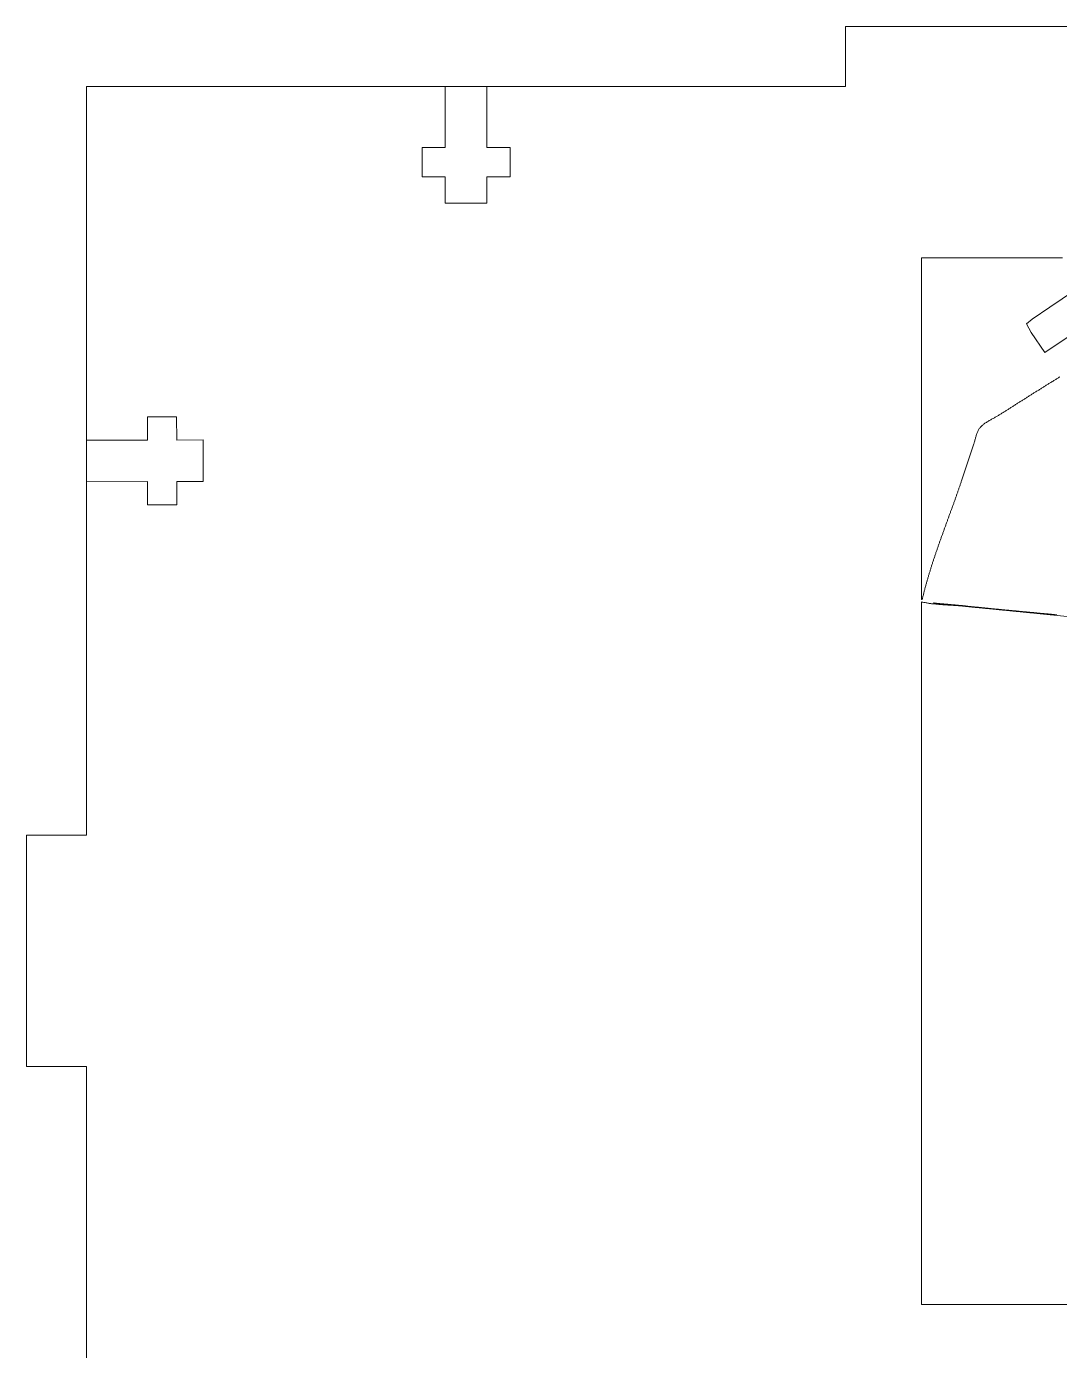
# Model space of a CAD drawing. Header units: inches. Extents: x 5.7 to 37.7, y 3.3 to 21.3.
# Drawn here: x 26.706 to 28.941, y 14.894 to 17.759 of the extents above; entities that cross this region are included whole.
import ezdxf

# ---------------------------------------------------------------- set-up
doc = ezdxf.new("R2010")
doc.units = ezdxf.units.IN
doc.header["$MEASUREMENT"] = 0
doc.layers.add('LASER BLACK', color=7, linetype='Continuous', lineweight=0, true_color=0x000000)
doc.layers.add('LASER MAGENTA', color=6, linetype='Continuous', lineweight=0, true_color=0xff00ff)

msp = doc.modelspace()

# ---------------------------------------------------------------- linework, layer by layer
at = {"layer": 'LASER BLACK'}
for points in [[(28.6419, 17.258), (28.6419, 17.258)], [(28.6419, 17.258), (28.6419, 16.5188), (28.6436, 16.5188), (28.644, 16.5205), (28.6444, 16.5222), (28.6448, 16.5238), (28.6452, 16.5255), (28.6456, 16.5272), (28.646, 16.5288), (28.6464, 16.5305), (28.6468, 16.5322), (28.6472, 16.5338), (28.6477, 16.5355), (28.6481, 16.5372), (28.6485, 16.5388), (28.649, 16.5405), (28.6494, 16.5422), (28.6498, 16.5438), (28.6503, 16.5455), (28.6507, 16.5471), (28.6512, 16.5488), (28.6516, 16.5505), (28.6521, 16.5521), (28.6526, 16.5538), (28.653, 16.5554), (28.6535, 16.5571), (28.654, 16.5588), (28.6544, 16.5604), (28.6549, 16.5621), (28.6554, 16.5638), (28.6559, 16.5654), (28.6564, 16.5671), (28.6569, 16.5687), (28.6574, 16.5704), (28.6578, 16.572), (28.6583, 16.5737), (28.6588, 16.5754), (28.6594, 16.577), (28.6599, 16.5787), (28.6604, 16.5803), (28.6609, 16.582), (28.6614, 16.5837), (28.6619, 16.5853), (28.6624, 16.587), (28.663, 16.5886), (28.6635, 16.5903), (28.664, 16.5919), (28.6645, 16.5936), (28.6651, 16.5952), (28.6656, 16.5969), (28.6661, 16.5986), (28.6667, 16.6002), (28.6672, 16.6019), (28.6678, 16.6035), (28.6683, 16.6052), (28.6689, 16.6068), (28.6694, 16.6085), (28.67, 16.6101), (28.6705, 16.6118), (28.6711, 16.6134), (28.6716, 16.6151), (28.6722, 16.6167), (28.6727, 16.6184), (28.6733, 16.6201), (28.6739, 16.6217), (28.6744, 16.6234), (28.675, 16.625), (28.6756, 16.6267), (28.6761, 16.6283), (28.6767, 16.63), (28.6773, 16.6316), (28.6779, 16.6333), (28.6784, 16.6349), (28.679, 16.6366), (28.6796, 16.6382), (28.6802, 16.6399), (28.6808, 16.6415), (28.6813, 16.6431), (28.6819, 16.6448), (28.6825, 16.6464), (28.6831, 16.6481), (28.6837, 16.6497), (28.6843, 16.6514), (28.6849, 16.653), (28.6854, 16.6547), (28.686, 16.6563), (28.6866, 16.658), (28.6872, 16.6596), (28.6878, 16.6613), (28.6884, 16.6629), (28.689, 16.6645), (28.6896, 16.6662), (28.6902, 16.6678), (28.6908, 16.6695), (28.6914, 16.6711), (28.692, 16.6728), (28.6926, 16.6744), (28.6932, 16.676), (28.6938, 16.6777), (28.6944, 16.6793), (28.695, 16.681), (28.6956, 16.6826), (28.6962, 16.6843), (28.6968, 16.6859), (28.6973, 16.6875), (28.6979, 16.6892), (28.6985, 16.6908), (28.6991, 16.6925), (28.6997, 16.6941), (28.7003, 16.6957), (28.7009, 16.6974), (28.7015, 16.699), (28.7021, 16.7006), (28.7027, 16.7023), (28.7033, 16.7039), (28.7039, 16.7056), (28.7045, 16.7072), (28.7051, 16.7088), (28.7057, 16.7105), (28.7063, 16.7121), (28.7069, 16.7137), (28.7075, 16.7154), (28.7081, 16.717), (28.7087, 16.7186), (28.7093, 16.7203), (28.7099, 16.7219), (28.7104, 16.7235), (28.711, 16.7252), (28.7116, 16.7268), (28.7122, 16.7284), (28.7128, 16.7301), (28.7134, 16.7317), (28.714, 16.7333), (28.7145, 16.735), (28.7151, 16.7366), (28.7157, 16.7382), (28.7163, 16.7399), (28.7169, 16.7415), (28.7174, 16.7431), (28.718, 16.7448), (28.7186, 16.7464), (28.7192, 16.748), (28.7197, 16.7496), (28.7203, 16.7513), (28.7209, 16.7529), (28.7214, 16.7545), (28.722, 16.7562), (28.7226, 16.7578), (28.7231, 16.7594), (28.7237, 16.761), (28.7242, 16.7627), (28.7248, 16.7643), (28.7254, 16.7659), (28.7259, 16.7675), (28.7265, 16.7692), (28.727, 16.7708), (28.7276, 16.7724), (28.7281, 16.774), (28.7286, 16.7757), (28.7547, 16.8537), (28.7552, 16.8553), (28.7556, 16.8569), (28.7561, 16.8585), (28.7566, 16.8602), (28.7571, 16.8619), (28.7575, 16.8636), (28.758, 16.8654), (28.7585, 16.8671), (28.759, 16.8689), (28.7595, 16.8707), (28.76, 16.8724), (28.7606, 16.8742), (28.7611, 16.8759), (28.7617, 16.8777), (28.7624, 16.8793), (28.7631, 16.881), (28.7638, 16.8826), (28.7645, 16.8842), (28.7653, 16.8857), (28.7662, 16.8871), (28.7671, 16.8885), (28.768, 16.8898), (28.769, 16.891), (28.7701, 16.8922), (28.7713, 16.8934), (28.7725, 16.8946), (28.7737, 16.8957), (28.7751, 16.8968), (28.7764, 16.8979), (28.7778, 16.8989), (28.7793, 16.9), (28.7808, 16.901), (28.7823, 16.902), (28.7839, 16.903), (28.7854, 16.904), (28.787, 16.9049), (28.7886, 16.9059), (28.7903, 16.9068), (28.7919, 16.9077), (28.7935, 16.9086), (28.7951, 16.9095), (28.7967, 16.9104), (28.7983, 16.9112), (28.7999, 16.9121), (28.8015, 16.913), (28.803, 16.9138), (28.8045, 16.9147), (28.806, 16.9155), (28.8075, 16.9164), (28.8088, 16.9172), (28.8102, 16.918), (28.8117, 16.919), (28.8131, 16.9199), (28.8146, 16.9208), (28.8161, 16.9218), (28.8175, 16.9227), (28.819, 16.9236), (28.8205, 16.9246), (28.822, 16.9255), (28.8234, 16.9264), (28.8249, 16.9274), (28.8264, 16.9283), (28.8278, 16.9292), (28.8293, 16.9302), (28.8308, 16.9311), (28.8322, 16.932), (28.8337, 16.933), (28.8352, 16.9339), (28.8367, 16.9348), (28.8381, 16.9358), (28.8396, 16.9367), (28.8411, 16.9376), (28.8425, 16.9386), (28.844, 16.9395), (28.8455, 16.9404), (28.8469, 16.9414), (28.8484, 16.9423), (28.8499, 16.9432), (28.8514, 16.9442), (28.8528, 16.9451), (28.8543, 16.946), (28.8558, 16.947), (28.8572, 16.9479), (28.8587, 16.9488), (28.8602, 16.9498), (28.8617, 16.9507), (28.8631, 16.9516), (28.8646, 16.9525), (28.8661, 16.9535), (28.8675, 16.9544), (28.869, 16.9553), (28.8705, 16.9563), (28.872, 16.9572), (28.8734, 16.9581), (28.8749, 16.9591), (28.8764, 16.96), (28.8779, 16.9609), (28.8793, 16.9618), (28.8808, 16.9628), (28.8823, 16.9637), (28.8838, 16.9646), (28.8852, 16.9656), (28.8867, 16.9665), (28.8882, 16.9674), (28.8896, 16.9683), (28.8911, 16.9693), (28.8926, 16.9702), (28.8941, 16.9711), (28.8956, 16.972), (28.897, 16.973), (28.8985, 16.9739), (28.9, 16.9748), (28.9015, 16.9757), (28.9029, 16.9766), (28.9044, 16.9776), (28.9059, 16.9785), (28.9074, 16.9794)], [(28.9473, 17.258), (28.6419, 17.258)], [(29.067, 17.1591), (28.9091, 17.0533), (28.8794, 17.0967), (28.8688, 17.1149), (28.8813, 17.1256), (28.9195, 17.1515), (29.0757, 17.2563)], [(28.9074, 16.9794), (28.9088, 16.9803), (28.9103, 16.9812), (28.9118, 16.9822), (28.9133, 16.9831), (28.9147, 16.984), (28.9162, 16.9849), (28.9177, 16.9858), (28.9191, 16.9868), (28.9206, 16.9877), (28.9221, 16.9886), (28.9236, 16.9895), (28.925, 16.9904), (28.9265, 16.9914), (28.928, 16.9923), (28.9295, 16.9932), (28.9309, 16.9941), (28.9324, 16.995), (28.9339, 16.996), (28.9353, 16.9969), (28.9368, 16.9978), (28.9383, 16.9987), (28.9397, 16.9996), (28.9412, 17.0006)], [(28.7286, 16.5047), (28.7269, 16.5048), (28.7252, 16.505), (28.7235, 16.5051), (28.7218, 16.5053), (28.7201, 16.5054), (28.7183, 16.5056), (28.7166, 16.5057), (28.7149, 16.5058), (28.7131, 16.5059), (28.7114, 16.5061), (28.7096, 16.5062), (28.7079, 16.5063), (28.7061, 16.5064), (28.7044, 16.5065), (28.7026, 16.5066), (28.7009, 16.5067), (28.6991, 16.5068), (28.6974, 16.5069), (28.6956, 16.507), (28.6938, 16.5072), (28.6921, 16.5073), (28.6903, 16.5074), (28.6885, 16.5075), (28.6868, 16.5076), (28.685, 16.5077), (28.6833, 16.5079), (28.6815, 16.508), (28.6797, 16.5081), (28.678, 16.5083), (28.6762, 16.5084), (28.6745, 16.5086), (28.6727, 16.5088), (28.671, 16.509), (28.6692, 16.5091), (28.6675, 16.5093), (28.6658, 16.5095), (28.664, 16.5097), (28.6623, 16.51), (28.6606, 16.5102), (28.6588, 16.5104), (28.6571, 16.5107), (28.6554, 16.511), (28.6537, 16.5113), (28.652, 16.5116), (28.6503, 16.5119), (28.6486, 16.5122), (28.6469, 16.5125), (28.6452, 16.5129), (28.6435, 16.5133), (28.6419, 16.5136), (28.6419, 14.9936), (30.7241, 14.9936)], [(28.6679, 16.5114), (28.6696, 16.5112), (28.6714, 16.511), (28.6731, 16.5108), (28.6748, 16.5106), (28.6766, 16.5104), (28.6783, 16.5103), (28.6801, 16.5101), (28.6818, 16.5099), (28.6835, 16.5097), (28.6853, 16.5096), (28.687, 16.5094), (28.6887, 16.5092), (28.6905, 16.5091), (28.6922, 16.5089), (28.6939, 16.5087), (28.6957, 16.5086), (28.6974, 16.5084), (28.6991, 16.5083), (28.7009, 16.5081), (28.7026, 16.5079), (28.7043, 16.5078), (28.7061, 16.5076), (28.7078, 16.5075), (28.7095, 16.5073), (28.7113, 16.5072), (28.713, 16.507), (28.7147, 16.5069), (28.7165, 16.5067), (28.7182, 16.5065), (28.72, 16.5064), (28.7217, 16.5062), (28.7234, 16.5061), (28.7252, 16.5059), (28.7269, 16.5057), (28.7286, 16.5056), (28.7304, 16.5054), (28.7321, 16.5052), (28.7338, 16.505), (28.7356, 16.5048), (28.7373, 16.5047), (28.739, 16.5045), (28.7408, 16.5043), (28.7425, 16.5041), (28.7442, 16.5039), (28.746, 16.5037), (28.7477, 16.5036), (28.7494, 16.5034), (28.7512, 16.5032), (28.7529, 16.503), (28.7546, 16.5028), (28.7564, 16.5027), (28.7581, 16.5025), (28.7598, 16.5023), (28.7616, 16.5021), (28.7633, 16.5019), (28.7651, 16.5018), (28.7668, 16.5016), (28.7685, 16.5014), (28.7703, 16.5012), (28.772, 16.5011), (28.7737, 16.5009), (28.7755, 16.5007), (28.7772, 16.5005), (28.7789, 16.5004), (28.7807, 16.5002), (28.7824, 16.5), (28.7841, 16.4998), (28.7859, 16.4997), (28.7876, 16.4995), (28.7893, 16.4993), (28.7911, 16.4992), (28.7928, 16.499), (28.7946, 16.4988), (28.7963, 16.4987), (28.798, 16.4985), (28.7998, 16.4983), (28.8015, 16.4981), (28.8032, 16.498), (28.805, 16.4978), (28.8067, 16.4976), (28.8084, 16.4975), (28.8102, 16.4973), (28.8119, 16.4971), (28.8136, 16.497), (28.8154, 16.4968), (28.8171, 16.4966), (28.8189, 16.4965), (28.8206, 16.4963), (28.8223, 16.4961), (28.8241, 16.496), (28.8258, 16.4958), (28.8275, 16.4956), (28.8293, 16.4955), (28.831, 16.4953), (28.8328, 16.4952), (28.8345, 16.495), (28.8362, 16.4948), (28.838, 16.4947), (28.8397, 16.4945), (28.8414, 16.4943), (28.8432, 16.4942), (28.8449, 16.494), (28.8466, 16.4939), (28.8484, 16.4937), (28.8501, 16.4935), (28.8519, 16.4934), (28.8536, 16.4932), (28.8553, 16.493), (28.8571, 16.4929), (28.8588, 16.4927), (28.8605, 16.4926), (28.8623, 16.4924), (28.864, 16.4922), (28.8657, 16.4921), (28.8675, 16.4919), (28.8692, 16.4917), (28.871, 16.4916), (28.8727, 16.4914), (28.8744, 16.4913), (28.8762, 16.4911), (28.8779, 16.4909), (28.8796, 16.4908), (28.8814, 16.4906), (28.8831, 16.4905), (28.8848, 16.4903), (28.8866, 16.4901), (28.8883, 16.49), (28.89, 16.4898), (28.8918, 16.4897), (28.8935, 16.4895), (28.8953, 16.4893), (28.897, 16.4892), (28.8987, 16.489), (28.9005, 16.4888), (28.9022, 16.4887), (28.9039, 16.4885), (28.9057, 16.4884), (28.9074, 16.4882), (28.9091, 16.488), (28.9109, 16.4879), (28.9126, 16.4877), (28.9143, 16.4875), (28.9161, 16.4874), (28.9178, 16.4872), (28.9195, 16.4871), (28.9213, 16.4869), (28.923, 16.4867), (28.9247, 16.4866), (28.9265, 16.4864), (28.9282, 16.4862), (28.9299, 16.4861), (28.9317, 16.4859), (28.9334, 16.4857), (28.9351, 16.4856)], [(28.9941, 16.4786), (28.9056, 16.4873), (28.9039, 16.4875), (28.9022, 16.4877), (28.9004, 16.4878), (28.8987, 16.488), (28.897, 16.4882), (28.8952, 16.4884), (28.8935, 16.4885), (28.8918, 16.4887), (28.89, 16.4889), (28.8883, 16.489), (28.8865, 16.4892), (28.8848, 16.4894), (28.8831, 16.4896), (28.8813, 16.4897), (28.8796, 16.4899), (28.8779, 16.4901), (28.8761, 16.4902), (28.8744, 16.4904), (28.8727, 16.4906), (28.8709, 16.4908), (28.8692, 16.4909), (28.8675, 16.4911), (28.8657, 16.4913), (28.864, 16.4914), (28.8623, 16.4916), (28.8605, 16.4918), (28.8588, 16.4919), (28.857, 16.4921), (28.8553, 16.4923), (28.8536, 16.4925), (28.8518, 16.4926), (28.8501, 16.4928), (28.8484, 16.493), (28.8466, 16.4931), (28.8449, 16.4933), (28.8432, 16.4935), (28.8414, 16.4936), (28.8397, 16.4938), (28.838, 16.494), (28.8362, 16.4941), (28.8345, 16.4943), (28.8328, 16.4945), (28.831, 16.4946), (28.8293, 16.4948), (28.8275, 16.495), (28.8258, 16.4952), (28.8241, 16.4953), (28.8223, 16.4955), (28.8206, 16.4957), (28.8189, 16.4958), (28.8171, 16.496), (28.8154, 16.4962), (28.8137, 16.4963), (28.8119, 16.4965), (28.8102, 16.4967), (28.8085, 16.4968), (28.8067, 16.497), (28.805, 16.4972), (28.8033, 16.4973), (28.8015, 16.4975), (28.7998, 16.4977), (28.798, 16.4978), (28.7963, 16.498), (28.7946, 16.4982), (28.7928, 16.4984), (28.7911, 16.4985), (28.7894, 16.4987), (28.7876, 16.4989), (28.7859, 16.499), (28.7842, 16.4992), (28.7824, 16.4994), (28.7807, 16.4995), (28.779, 16.4997), (28.7772, 16.4999), (28.7755, 16.5), (28.7738, 16.5002), (28.772, 16.5004), (28.7703, 16.5006), (28.7685, 16.5007), (28.7668, 16.5009), (28.7651, 16.5011), (28.7633, 16.5012), (28.7616, 16.5014), (28.7599, 16.5016), (28.7581, 16.5017), (28.7564, 16.5019), (28.7547, 16.5021), (28.7529, 16.5023), (28.7512, 16.5024), (28.7495, 16.5026), (28.7477, 16.5028), (28.746, 16.5029), (28.7443, 16.5031), (28.7425, 16.5033), (28.7408, 16.5035), (28.739, 16.5036), (28.7373, 16.5038), (28.7356, 16.504), (28.7338, 16.5042), (28.7321, 16.5043), (28.7304, 16.5045), (28.7286, 16.5047)]]:
    msp.add_lwpolyline(points, dxfattribs=at)
at = {"layer": 'LASER MAGENTA'}
for p, q in [((28.9779, 17.7586), (28.4779, 17.7586)), ((28.4779, 17.7586), (28.4779, 17.6286)), ((26.8359, 16.0086), (26.8359, 17.6286)), ((26.8359, 17.6286), (28.4779, 17.6286)), ((27.7019, 17.6286), (27.6119, 17.6286)), ((26.8359, 16.7736), (26.8359, 16.8636)), ((26.8359, 16.0086), (26.7059, 16.0086)), ((26.7059, 16.0086), (26.7059, 15.5086)), ((26.7059, 15.5086), (26.8359, 15.5086)), ((26.8359, 13.8886), (26.8359, 15.5086))]:
    msp.add_line(p, q, dxfattribs=at)
at = {"layer": 'LASER MAGENTA', "linetype": 'Continuous'}
for p, q in [((27.6119, 17.6286), (27.6119, 17.4966)), ((27.7019, 17.4966), (27.7019, 17.6286)), ((27.5619, 17.4966), (27.5619, 17.4336)), ((27.6119, 17.4966), (27.5619, 17.4966)), ((27.7519, 17.4966), (27.7019, 17.4966)), ((27.7519, 17.4336), (27.7519, 17.4966)), ((27.5619, 17.4336), (27.6119, 17.4336)), ((27.6119, 17.4336), (27.6119, 17.3766)), ((27.7019, 17.4336), (27.7519, 17.4336)), ((27.7019, 17.3766), (27.7019, 17.4336)), ((27.6119, 17.3766), (27.7019, 17.3766)), ((26.9677, 16.9137), (27.0307, 16.9138)), ((26.9678, 16.8637), (26.9677, 16.9137)), ((27.0307, 16.9138), (27.0308, 16.8638)), ((26.8358, 16.8636), (26.9678, 16.8637)), ((27.0308, 16.8638), (27.0878, 16.8639)), ((27.0878, 16.8639), (27.0879, 16.7739)), ((26.9679, 16.7737), (26.8359, 16.7736)), ((26.9679, 16.7237), (26.9679, 16.7737)), ((27.0879, 16.7739), (27.0309, 16.7738)), ((27.0309, 16.7738), (27.0309, 16.7238)), ((27.0309, 16.7238), (26.9679, 16.7237))]:
    msp.add_line(p, q, dxfattribs=at)

doc.saveas('drawing.dxf')
